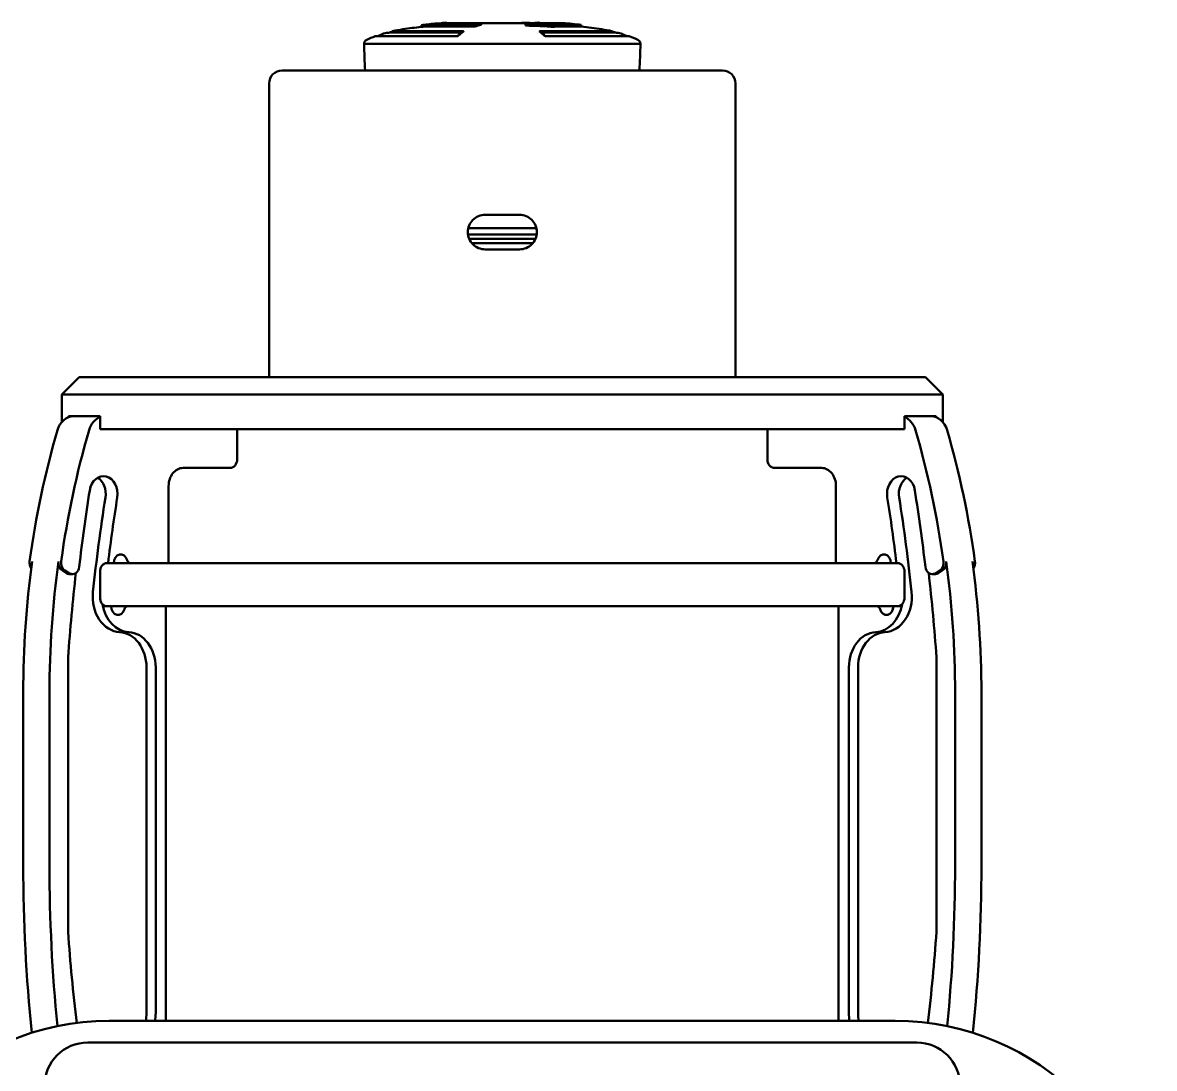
# Model space of a CAD drawing. Header units: millimetres. Extents: x 36 to 3196, y 27 to 5967.
# Drawn here: x 692.8 to 823.8, y 2526.8 to 2647.8 of the extents above; entities that cross this region are included whole.
import ezdxf

# ---------------------------------------------------------------- set-up
doc = ezdxf.new("R2010")
doc.units = ezdxf.units.MM
doc.layers.add('외형선(ISO)', color=7, linetype='Continuous', lineweight=50)

msp = doc.modelspace()

# ---------------------------------------------------------------- linework, layer by layer
at = {"layer": '외형선(ISO)'}
for p, q in [((738.9782, 2647.2784), (738.9782, 2647.4798)), ((739.3231, 2647.5208), (745.1531, 2647.5208)), ((739.3231, 2647.3195), (739.3231, 2647.5208)), ((739.3231, 2647.3195), (745.1531, 2647.3195)), ((741.4433, 2647.7384), (745.9034, 2647.7384)), ((741.9364, 2647.7384), (741.9364, 2647.7807)), ((745.1531, 2647.3195), (745.1531, 2647.5208)), ((745.9034, 2647.7384), (750.6136, 2647.7384)), ((745.9034, 2647.5377), (745.9034, 2647.7384)), ((745.9034, 2647.7178), (751.6719, 2647.7178)), ((750.6136, 2647.7178), (750.6136, 2647.7807)), ((751.0266, 2647.4435), (751.0266, 2647.6445)), ((752.8058, 2647.7384), (755.3457, 2647.7384)), ((754.1757, 2647.5208), (757.4959, 2647.5208)), ((754.3986, 2647.2784), (754.3986, 2647.4798)), ((754.3986, 2647.3195), (757.4959, 2647.3195)), ((757.4959, 2647.3195), (757.4959, 2647.5208)), ((733.6457, 2646.2063), (743.0272, 2646.2063)), ((743.6739, 2646.622), (735.3042, 2646.622)), ((735.6457, 2646.7925), (743.7306, 2646.7925)), ((735.6457, 2646.7925), (735.6457, 2646.622)), ((752.7867, 2646.7925), (761.0457, 2646.7925)), ((761.3873, 2646.622), (752.8329, 2646.622)), ((753.4625, 2646.2063), (763.0457, 2646.2063)), ((761.0457, 2646.7925), (761.0457, 2646.622)), ((732.3457, 2645.3445), (764.3457, 2645.3445)), ((773.8457, 2642.2438), (722.8457, 2642.2438)), ((721.3457, 2606.7438), (721.3457, 2640.7438)), ((775.3457, 2606.7438), (775.3457, 2640.7438)), ((750.3457, 2625.5438), (746.3457, 2625.5438)), ((752.2943, 2623.9945), (744.3972, 2623.9945)), ((752.3232, 2623.2445), (744.3682, 2623.2445)), ((752.179, 2622.7445), (744.5124, 2622.7445)), ((744.8259, 2622.2438), (751.8656, 2622.2438)), ((746.3457, 2621.5438), (750.3457, 2621.5438)), ((697.3457, 2604.7438), (699.3457, 2606.7438)), ((703.9036, 2606.7438), (699.3457, 2606.7438)), ((792.7878, 2606.7438), (703.9036, 2606.7438)), ((797.3457, 2606.7438), (792.7878, 2606.7438)), ((797.3457, 2606.7438), (799.3457, 2604.7438)), ((697.759, 2604.7438), (697.3457, 2604.7438)), ((697.3457, 2604.7438), (697.3457, 2601.5668)), ((697.759, 2604.7438), (702.3169, 2604.7438)), ((703.9036, 2604.7438), (702.3169, 2604.7438)), ((703.9036, 2604.7438), (792.7878, 2604.7438)), ((794.3745, 2604.7438), (792.7878, 2604.7438)), ((794.3745, 2604.7438), (798.9324, 2604.7438)), ((799.3457, 2604.7438), (798.9324, 2604.7438)), ((799.3457, 2601.5668), (799.3457, 2604.7438)), ((698.1249, 2602.1353), (698.1249, 2602.2438)), ((698.1249, 2602.2438), (701.7774, 2602.2438)), ((701.7774, 2602.2438), (701.7774, 2600.7438)), ((794.914, 2600.7438), (794.914, 2602.2438)), ((794.914, 2602.2438), (798.5666, 2602.2438)), ((798.5666, 2602.2438), (798.5666, 2602.1353)), ((702.3169, 2600.7438), (701.7774, 2600.7438)), ((703.9036, 2600.7438), (702.3169, 2600.7438)), ((792.7878, 2600.7438), (703.9036, 2600.7438)), ((717.6445, 2597.2438), (717.6445, 2600.7438)), ((779.0469, 2600.7438), (779.0469, 2597.2438)), ((794.3745, 2600.7438), (792.7878, 2600.7438)), ((794.914, 2600.7438), (794.3745, 2600.7438)), ((711.377, 2596.2438), (716.8512, 2596.2438)), ((779.8403, 2596.2438), (785.3144, 2596.2438)), ((709.711, 2585.2438), (709.711, 2594.1438)), ((786.9805, 2594.1438), (786.9805, 2585.2438)), ((697.4083, 2584.3619), (697.9351, 2584.0498)), ((697.7127, 2584.3619), (698.2395, 2584.0498)), ((701.7774, 2584.2438), (701.7774, 2581.2438)), ((702.5711, 2585.2438), (704.8883, 2585.2438)), ((728.1269, 2585.2438), (704.8883, 2585.2438)), ((731.5919, 2585.2438), (728.1269, 2585.2438)), ((731.5919, 2585.2438), (765.0995, 2585.2438)), ((768.5645, 2585.2438), (765.0995, 2585.2438)), ((791.8032, 2585.2438), (768.5645, 2585.2438)), ((791.8032, 2585.2438), (794.1203, 2585.2438)), ((794.914, 2581.2438), (794.914, 2584.2438)), ((798.4519, 2584.0498), (798.9788, 2584.3619)), ((799.2831, 2584.3619), (798.7563, 2584.0498)), ((698.577, 2583.9548), (698.2726, 2583.9548)), ((798.4188, 2583.9548), (798.1144, 2583.9548)), ((702.4229, 2580.2438), (702.5711, 2580.2438)), ((704.8883, 2580.2438), (702.5711, 2580.2438)), ((704.8883, 2580.2438), (728.1269, 2580.2438)), ((709.4066, 2580.2438), (709.4066, 2532.2438)), ((728.1269, 2580.2438), (731.5919, 2580.2438)), ((765.0995, 2580.2438), (731.5919, 2580.2438)), ((765.0995, 2580.2438), (768.5645, 2580.2438)), ((768.5645, 2580.2438), (791.8032, 2580.2438)), ((787.2848, 2532.2438), (787.2848, 2580.2438)), ((794.1203, 2580.2438), (791.8032, 2580.2438)), ((794.1203, 2580.2438), (794.2686, 2580.2438)), ((698.0616, 2573.968), (698.0616, 2542.9112)), ((798.6298, 2542.9112), (798.6298, 2573.968)), ((707.1512, 2573.1512), (707.1512, 2533.17)), ((708.2166, 2533.17), (708.2166, 2573.1512)), ((788.4749, 2573.1512), (788.4749, 2533.17)), ((789.5402, 2573.1512), (789.5402, 2533.17)), ((692.8758, 2570.2438), (692.8758, 2550.2438)), ((695.9196, 2550.2438), (695.9196, 2570.2438)), ((800.7718, 2570.2438), (800.7718, 2550.2438)), ((803.8156, 2550.2438), (803.8156, 2570.2438)), ((702.8457, 2532.2438), (793.8457, 2532.2438)), ((700.3457, 2529.7438), (796.3457, 2529.7438))]:
    msp.add_line(p, q, dxfattribs=at)
for centre, radius, start, end in [((739.1555, 2631.1122), 16.0683, 98.264901, 102.61691), ((748.3457, 2567.8445), 80, 96.724425, 98.264901), ((748.3457, 2567.8445), 80.2, 95.031169, 96.14472), ((748.3457, 2567.8445), 80.2, 83.448737, 84.99275), ((748.3457, 2567.8445), 80, 81.735099, 83.432287), ((757.5359, 2631.1122), 16.0683, 77.38309, 81.735099), ((732.8457, 2645.3445), 0.5, 113.909884, 180), ((739.1555, 2631.1122), 16.0683, 110.053657, 113.909884), ((735.3042, 2644.222), 2.4, 90, 124.227182), ((761.3873, 2644.222), 2.4, 55.772818, 90), ((757.5359, 2631.1122), 16.0683, 66.090116, 69.946343), ((763.8457, 2645.3445), 0.5, 0, 66.090116), ((805.3324, 2646.7389), 73, 181.094536, 183.530344), ((691.3591, 2646.7389), 73, 356.469658, 358.905467), ((722.8457, 2640.7438), 1.5, 90, 180), ((773.8457, 2640.7438), 1.5, 0, 90), ((702.8457, 2502.2438), 30, 90, 180), ((793.8457, 2502.2438), 30, 0, 90), ((700.3457, 2524.7438), 5, 90, 270), ((796.3457, 2524.7438), 5, 270, 90)]:
    msp.add_arc(centre, radius, start, end, dxfattribs=at)
for centre, major_axis, ratio, start_param, end_param in [((741.4518, 2567.8445), (0, 79.8302), 0.4437809, 0.04774055, 0.06987849), ((748.3457, 2567.8445), (0, 80.2), 0.98605571, 0.11434111, 0.11873264), ((748.3457, 2567.8445), (0, 80), 0.98605571, 0.11462822, 0.11903088), ((743.0685, 2567.8445), (0, 79.9683), 0.4996819, 0.02833582, 0.04396208), ((748.3457, 2567.8445), (0, 80.2), 0.98605571, 0.08113637, 0.087393), ((748.3457, 2567.8445), (0, 80.2), 0.34890776, 0.087393, 0.11434111), ((748.3457, 2567.8445), (0, 80), 0.34890776, 0.08761204, 0.11462822), ((748.348, 2567.8445), (2.2657, 79.9362), 0.99999993, 6.26755905, 6.28318531), ((753.6207, 2567.8445), (0, 79.9683), 0.50031803, 0.02833582, 0.06488253), ((748.8361, 2567.8445), (0, 79.8302), 0.9979664, 6.21330682, 6.25568585), ((748.8361, 2567.8445), (0, 79.6293), 0.9979664, 6.21313021, 6.25561645), ((748.3457, 2567.8445), (0, 80.2), 0.63714795, 6.19579231, 6.20204893), ((748.3457, 2567.8445), (0, 80.2), 0.63714795, 6.16445267, 6.1688442), ((739.3071, 2631.1122), (0, 16.0683), 0.98350675, 0.23381022, 0.26545101), ((743.6889, 2644.222), (0, 2.4), 0.35707261, 0.01816562, 0.56981954), ((745.1392, 2631.1122), (0, 16.0683), 0.34890776, 0.23288093, 0.33669269), ((751.4255, 2631.1122), (0, 16.0683), 0.3351141, 5.94649262, 6.05030438), ((752.8232, 2644.222), (0, 2.4), 0.34332329, 5.71176663, 6.27118566), ((757.4078, 2631.1122), (0, 16.0683), 0.98605571, 6.01698639, 6.05030438), ((757.4078, 2631.1122), (0, 16.0683), 0.98605571, 5.94649262, 5.94936225), ((698.703, 2599.7438), (0, 2.5), 0.79335334, 0, 1.2199536), ((702.3555, 2599.7438), (0, 2.5), 0.79335334, 0.29576277, 1.2199536), ((794.3359, 2599.7438), (0, 2.5), 0.79335334, 5.06323171, 5.98742253), ((797.9885, 2599.7438), (0, 2.5), 0.79335334, 5.06323171, 6.28318531), ((762.651, 2570.2438), (0, 88.3333), 0.79335334, 1.2199536, 1.39791646), ((766.3035, 2570.2438), (0, -88.3333), 0.79335334, 4.36154625, 4.53950911), ((730.3879, 2570.2438), (0, 88.3333), 0.79335334, 4.88526885, 5.06323171), ((734.0405, 2570.2438), (0, -88.3333), 0.79335334, 1.74367619, 1.92163905), ((716.8512, 2597.2438), (0, -1), 0.79335334, 0, 1.57079633), ((779.8403, 2597.2438), (0, -1), 0.79335334, 4.71238898, 6.28318531), ((711.377, 2594.1438), (0, 2.1), 0.79335334, 0, 1.57079633), ((785.3144, 2594.1438), (0, 2.1), 0.79335334, 4.71238898, 6.28318531), ((702.1741, 2593.2438), (0, 2.05), 0.79335334, 4.51553589, 7.65712854), ((700.8044, 2593.2438), (0, -2.05), 0.79335334, 1.37394324, 2.70694143), ((794.5173, 2593.2438), (0, 2.05), 0.79335334, 4.90924207, 8.05083472), ((795.887, 2593.2438), (0, -2.05), 0.79335334, 3.57624387, 4.90924207), ((840.6248, 2558.4396), (0, 180), 0.79335334, 1.37394324, 1.42377459), ((656.0667, 2558.4396), (0, -180), 0.79335334, 1.71781806, 1.76764942), ((839.2551, 2558.4396), (0, -175.9), 0.79335334, 4.51553589, 4.57867186), ((840.6248, 2558.4396), (0, -175.9), 0.79335334, 4.51553589, 4.5594098), ((656.0667, 2558.4396), (0, 175.9), 0.79335334, 4.86536816, 4.90924207), ((657.4364, 2558.4396), (0, -175.9), 0.79335334, 1.70451345, 1.76764942), ((762.9553, 2570.2438), (0, -88.3333), 0.79335334, 4.53950911, 4.71238898), ((694.3976, 2585.2669), (0, -1), 0.79335334, 4.53950911, 5.44417984), ((765.9991, 2570.2438), (0, 88.3333), 0.79335334, 1.39791646, 1.57079633), ((697.7458, 2585.2669), (0, 1), 0.79335334, 1.39791646, 2.70223177), ((698.0501, 2585.2669), (0, 1), 0.79335334, 1.39791646, 2.70223177), ((704.1575, 2585.2438), (0, 1), 0.79335334, 5.05222589, 7.85398163), ((705.2795, 2585.7438), (0, -0.5), 0.79335334, 5.05222589, 6.28318531), ((791.412, 2585.7438), (0, -0.5), 0.79335334, 0, 1.23095942), ((792.5339, 2585.2438), (0, 1), 0.79335334, 4.71238898, 7.51414472), ((798.6413, 2585.2669), (0, -1), 0.79335334, 0.43936089, 1.74367619), ((798.9457, 2585.2669), (0, -1), 0.79335334, 0.43936089, 1.74367619), ((730.6923, 2570.2438), (0, -88.3333), 0.79335334, 1.57079633, 1.74367619), ((733.7361, 2570.2438), (0, 88.3333), 0.79335334, 4.71238898, 4.88526885), ((802.2939, 2585.2669), (0, 1), 0.79335334, 3.98059812, 4.88526885), ((698.2726, 2584.9548), (0, -1), 0.79335334, 5.84382442, 6.28318531), ((840.3204, 2558.4396), (0, -180), 0.79335334, 4.56940536, 4.62399415), ((698.577, 2584.9548), (0, -1), 0.79335334, 5.84382442, 7.7069599), ((798.1144, 2584.9548), (0, -1), 0.79335334, 4.85941071, 6.72254619), ((656.371, 2558.4396), (0, 180), 0.79335334, 4.80078381, 4.8553726), ((798.4188, 2584.9548), (0, -1), 0.79335334, 0, 0.43936089), ((704.1737, 2581.3438), (0, -4.1), 0.79335334, 4.57867186, 6.24087207), ((792.5178, 2581.3438), (0, -4.1), 0.79335334, 0.04231324, 1.70451345), ((705.239, 2581.3438), (0, -4.1), 0.79335334, 4.92480583, 6.24087207), ((702.4229, 2580.7438), (0, -0.5), 0.79335334, 5.41372881, 6.28318531), ((703.8531, 2580.2438), (0, -1), 0.79335334, 4.71238898, 7.51414472), ((704.9751, 2579.7438), (0, 0.5), 0.79335334, 0, 1.23095942), ((791.4524, 2581.3438), (0, -4.1), 0.79335334, 0.04231324, 1.35837947), ((791.7163, 2579.7438), (0, 0.5), 0.79335334, 5.05222589, 6.28318531), ((792.8383, 2580.2438), (0, -1), 0.79335334, 5.05222589, 7.85398163), ((794.2686, 2580.7438), (0, -0.5), 0.79335334, 0, 0.8694565), ((703.8985, 2573.1512), (0, 4.1), 0.79335334, 4.71238898, 6.24087207), ((704.9638, 2573.1512), (0, 4.1), 0.79335334, 4.71238898, 6.24087207), ((791.7276, 2573.1512), (0, 4.1), 0.79335334, 0.04231324, 1.57079633), ((792.7929, 2573.1512), (0, 4.1), 0.79335334, 0.04231324, 1.57079633), ((701.3144, 2573.968), (0, -4.1), 0.79335334, 4.62399415, 4.71238898), ((795.377, 2573.968), (0, 4.1), 0.79335334, 4.71238898, 4.80078381), ((813.0688, 2550.2438), (0, -151.5), 0.79335334, 4.71238898, 4.8406375), ((816.1126, 2550.2438), (0, 151.5), 0.79335334, 1.57079633, 1.69394152), ((680.5788, 2550.2438), (0, -151.5), 0.79335334, 1.44765114, 1.57079633), ((683.6226, 2550.2438), (0, 151.5), 0.79335334, 4.58414046, 4.71238898), ((701.3144, 2542.9112), (0, -4.1), 0.79335334, 4.71238898, 4.80078381), ((840.3204, 2558.4396), (0, -180), 0.79335334, 4.80078381, 4.85978295), ((656.371, 2558.4396), (0, 180), 0.79335334, 4.56499501, 4.62399415), ((795.377, 2542.9112), (0, 4.1), 0.79335334, 4.62399415, 4.71238898), ((703.8985, 2533.17), (0, 4.1), 0.79335334, 4.4845249, 4.71238898), ((704.9638, 2533.17), (0, 4.1), 0.79335334, 4.4845249, 4.71238898), ((791.7276, 2533.17), (0, -4.1), 0.79335334, 4.71238898, 4.94025306), ((792.7929, 2533.17), (0, -4.1), 0.79335334, 4.71238898, 4.94025306), ((694.4237, 2530.2438), (0, -1), 0.79335334, 3.94034078, 4.06842969), ((802.2677, 2530.2438), (0, 1), 0.79335334, 5.35634827, 5.48443718)]:
    msp.add_ellipse(centre, major_axis=major_axis, ratio=ratio, start_param=start_param, end_param=end_param, dxfattribs=at)
for points, knots in [([(733.8529, 2646.2063), (733.855, 2646.2063), (733.8583, 2646.2067), (733.8702, 2646.209), (733.8808, 2646.2117), (733.9102, 2646.2199), (733.9298, 2646.2258), (733.9758, 2646.2404), (734.0022, 2646.2492), (734.0329, 2646.2597), (734.0366, 2646.2609), (734.0403, 2646.2622)], [-0.0648229578, -0.0648229578, -0.0648229578, -0.0648229578, -0.0610210834, -0.0610210834, -0.0545761616, -0.0545761616, -0.0467448674, -0.0467448674, -0.0381601092, -0.0381601092, -0.0369825064, -0.0369825064, -0.0369825064, -0.0369825064]), ([(743.287, 2646.2783), (743.2864, 2646.2776), (743.2857, 2646.277), (743.275, 2646.267), (743.2603, 2646.2578), (743.2241, 2646.2411), (743.2034, 2646.2337), (743.1576, 2646.2211), (743.133, 2646.2159), (743.0871, 2646.2093), (743.0665, 2646.2074), (743.04, 2646.2064), (743.0336, 2646.2063), (743.0272, 2646.2063)], [-0.0975431425, -0.0975431425, -0.0975431425, -0.0975431425, -0.096936127, -0.096936127, -0.0885385116, -0.0885385116, -0.0807681425, -0.0807681425, -0.0730760637, -0.0730760637, -0.0668671372, -0.0668671372, -0.0648229578, -0.0648229578, -0.0648229578, -0.0648229578]), ([(743.7306, 2646.7925), (743.7464, 2646.7925), (743.7613, 2646.792), (743.7946, 2646.7897), (743.8113, 2646.7873), (743.8382, 2646.7809), (743.8478, 2646.7769), (743.859, 2646.767), (743.8595, 2646.7611), (743.8525, 2646.7522), (743.8494, 2646.7495), (743.8453, 2646.7467)], [-0.1277199624, -0.1277199624, -0.1277199624, -0.1277199624, -0.1226329921, -0.1226329921, -0.115391216, -0.115391216, -0.1079615511, -0.1079615511, -0.0996981013, -0.0996981013, -0.0961307519, -0.0961307519, -0.0961307519, -0.0961307519]), ([(752.6682, 2646.7467), (752.6669, 2646.7476), (752.6658, 2646.7485), (752.6574, 2646.7555), (752.655, 2646.7615), (752.6604, 2646.7725), (752.6685, 2646.7774), (752.6932, 2646.7851), (752.709, 2646.788), (752.7454, 2646.7916), (752.7652, 2646.7925), (752.7867, 2646.7925)], [-0.0315958797, -0.0315958797, -0.0315958797, -0.0315958797, -0.0304702044, -0.0304702044, -0.0224423854, -0.0224423854, -0.0143034019, -0.0143034019, -0.006863391, -0.006863391, 0, 0, 0, 0]), ([(753.4625, 2646.2063), (753.4506, 2646.2063), (753.4384, 2646.2067), (753.4048, 2646.209), (753.3833, 2646.2117), (753.337, 2646.2199), (753.3128, 2646.2258), (753.2674, 2646.2404), (753.247, 2646.2492), (753.2198, 2646.2649), (753.2108, 2646.2716), (753.2044, 2646.2783)], [-0.0648229578, -0.0648229578, -0.0648229578, -0.0648229578, -0.0610210834, -0.0610210834, -0.0545761616, -0.0545761616, -0.0467448674, -0.0467448674, -0.0381601092, -0.0381601092, -0.0320951638, -0.0320951638, -0.0320951638, -0.0320951638]), ([(762.6422, 2646.2783), (762.6441, 2646.2776), (762.6459, 2646.277), (762.6741, 2646.267), (762.7008, 2646.2578), (762.7505, 2646.2411), (762.7732, 2646.2337), (762.8136, 2646.2211), (762.831, 2646.2159), (762.8555, 2646.2093), (762.8637, 2646.2074), (762.8707, 2646.2064), (762.8721, 2646.2063), (762.8731, 2646.2063)], [-0.0975431425, -0.0975431425, -0.0975431425, -0.0975431425, -0.096936127, -0.096936127, -0.0885385116, -0.0885385116, -0.0807681425, -0.0807681425, -0.0730760637, -0.0730760637, -0.0668671372, -0.0668671372, -0.0648229578, -0.0648229578, -0.0648229578, -0.0648229578]), ([(746.3457, 2621.5438), (746.0939, 2621.5438), (745.8257, 2621.5942), (745.3325, 2621.7989), (745.1076, 2621.9531), (744.7532, 2622.3083), (744.5997, 2622.5327), (744.396, 2623.0248), (744.3457, 2623.2926), (744.3457, 2623.5438), (744.3457, 2623.7951), (744.396, 2624.0628), (744.5997, 2624.555), (744.7532, 2624.7794), (745.1076, 2625.1345), (745.3325, 2625.2887), (745.8257, 2625.4934), (746.0939, 2625.5438), (746.3457, 2625.5438)], [-0.30224408, -0.30224408, -0.30224408, -0.30224408, -0.226495396, -0.226495396, -0.150746712, -0.150746712, -0.075373356, -0.075373356, 0, 0, 0, 0.075373356, 0.075373356, 0.150746712, 0.150746712, 0.226495396, 0.226495396, 0.30224408, 0.30224408, 0.30224408, 0.30224408]), ([(750.3457, 2625.5438), (750.5975, 2625.5438), (750.8658, 2625.4934), (751.3589, 2625.2887), (751.5838, 2625.1345), (751.9382, 2624.7794), (752.0917, 2624.555), (752.2955, 2624.0628), (752.3457, 2623.7951), (752.3457, 2623.2926), (752.2955, 2623.0248), (752.0917, 2622.5327), (751.9382, 2622.3083), (751.5838, 2621.9531), (751.3589, 2621.7989), (750.8658, 2621.5942), (750.5975, 2621.5438), (750.3457, 2621.5438)], [0.301528549, 0.301528549, 0.301528549, 0.301528549, 0.377277233, 0.377277233, 0.453025917, 0.453025917, 0.528399273, 0.528399273, 0.603772629, 0.603772629, 0.679145985, 0.679145985, 0.754519341, 0.754519341, 0.830268025, 0.830268025, 0.906016709, 0.906016709, 0.906016709, 0.906016709]), ([(702.5711, 2585.2438), (702.4732, 2585.2438), (702.3579, 2585.2149), (702.1768, 2585.1204), (702.0791, 2585.0381), (701.9406, 2584.8636), (701.8753, 2584.7405), (701.8004, 2584.5124), (701.7774, 2584.3672), (701.7774, 2584.2438)], [-0.14812915, -0.14812915, -0.14812915, -0.14812915, -0.111080343, -0.111080343, -0.07404505, -0.07404505, -0.037019494, -0.037019494, 0, 0, 0, 0]), ([(794.914, 2584.2438), (794.914, 2584.3672), (794.8911, 2584.5124), (794.8161, 2584.7405), (794.7508, 2584.8636), (794.6123, 2585.0381), (794.5146, 2585.1204), (794.3336, 2585.2149), (794.2183, 2585.2438), (794.1203, 2585.2438)], [0, 0, 0, 0, 0.037019494, 0.037019494, 0.07404505, 0.07404505, 0.111080343, 0.111080343, 0.14812915, 0.14812915, 0.14812915, 0.14812915]), ([(701.7774, 2581.2438), (701.7774, 2581.1204), (701.8004, 2580.9752), (701.8753, 2580.7472), (701.9406, 2580.624), (702.0791, 2580.4495), (702.1768, 2580.3672), (702.3579, 2580.2727), (702.4732, 2580.2438), (702.5711, 2580.2438)], [-0.592569042, -0.592569042, -0.592569042, -0.592569042, -0.555549548, -0.555549548, -0.518523991, -0.518523991, -0.481488699, -0.481488699, -0.444439891, -0.444439891, -0.444439891, -0.444439891]), ([(794.1203, 2580.2438), (794.2183, 2580.2438), (794.3336, 2580.2727), (794.5146, 2580.3672), (794.6123, 2580.4495), (794.7508, 2580.624), (794.8161, 2580.7472), (794.8911, 2580.9752), (794.914, 2581.1204), (794.914, 2581.2438)], [-0.14812915, -0.14812915, -0.14812915, -0.14812915, -0.111080343, -0.111080343, -0.07404505, -0.07404505, -0.037019494, -0.037019494, 0, 0, 0, 0])]:
    msp.add_open_spline(points, degree=3, knots=knots, dxfattribs=at)
msp.add_open_spline([(761.0457, 2646.7512), (761.0519, 2646.7497), (761.0581, 2646.7482), (761.0643, 2646.7467)], degree=3, dxfattribs=at)

doc.saveas('drawing.dxf')
